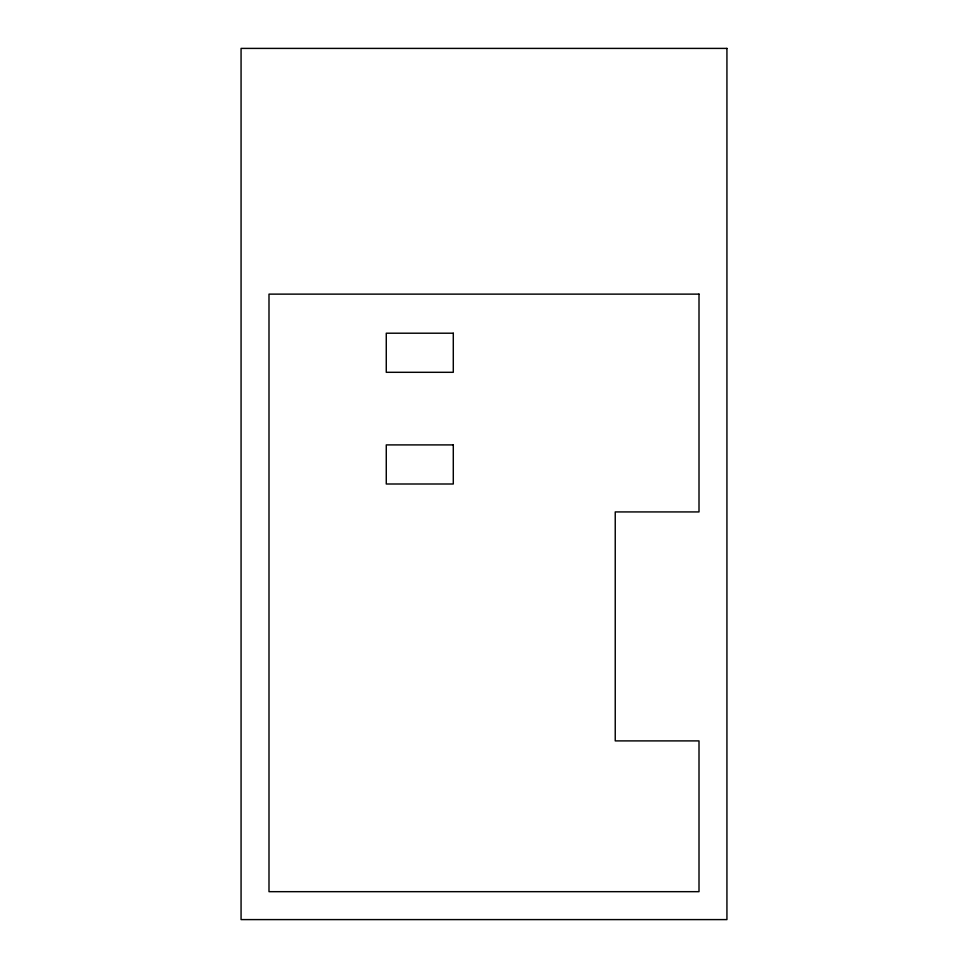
<?xml version="1.0" encoding="UTF-8"?>
<svg xmlns="http://www.w3.org/2000/svg" width="968" height="968" viewBox="0 0 968 968"><rect width="100%" height="100%" fill="white"/><g stroke="black" fill="none" stroke-linecap="round" stroke-linejoin="round"><path stroke-width="1.45" d="M726.932 48.4L241.068 48.4L241.068 919.6L726.932 919.6L726.932 48.4M699.005 294.127L268.995 294.127L268.995 891.673L699.005 891.673L699.005 740.895L615.237 740.895L615.237 511.927L699.005 511.927L699.005 294.127M453.29 333.21L386.268 333.21L386.268 372.305L453.29 372.305L453.29 333.21M453.29 444.905L386.268 444.905L386.268 484L453.29 484L453.29 444.905"/></g></svg>
